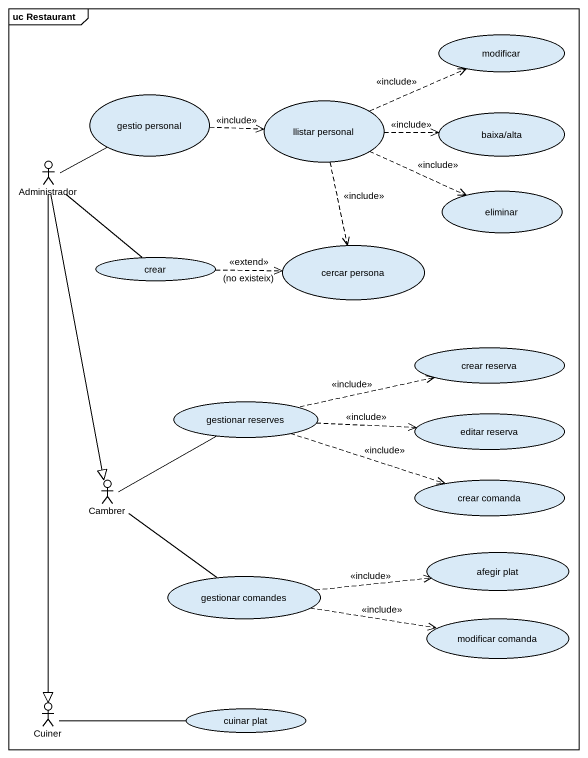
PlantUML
@startuml
mainframe uc Restaurant
usecase modificar
usecase "gestio personal" as gestio_personal
usecase "llistar personal" as llistar_personal
usecase "baixa/alta" as baixa_alta
actor Administrador
usecase eliminar
usecase crear
usecase "cercar persona" as cercar_persona
usecase "crear reserva" as crear_reserva
usecase "gestionar reserves" as gestionar_reserves
usecase "editar reserva" as editar_reserva
actor Cambrer
usecase "crear comanda" as crear_comanda
usecase "afegir plat" as afegir_plat
usecase "gestionar comandes" as gestionar_comandes
usecase "modificar comanda" as modificar_comanda
actor Cuiner
usecase "cuinar plat" as cuinar_plat
gestio_personal .right.> llistar_personal : <<include>>
llistar_personal .right.> modificar : <<include>>
llistar_personal .right.> baixa_alta : <<include>>
llistar_personal .right.> eliminar : <<include>>
llistar_personal ..> cercar_persona : <<include>>
Administrador -right- gestio_personal
Administrador -- crear
Administrador --|> Cambrer
Administrador --|> Cuiner
crear .right.> cercar_persona : <<extend>>\n(no existeix)
gestionar_reserves .right.> crear_reserva : <<include>>
gestionar_reserves .right.> editar_reserva : <<include>>
gestionar_reserves .right.> crear_comanda : <<include>>
Cambrer -right- gestionar_reserves
Cambrer -- gestionar_comandes
gestionar_comandes .right.> afegir_plat : <<include>>
gestionar_comandes .right.> modificar_comanda : <<include>>
Cuiner -right- cuinar_plat
@enduml
